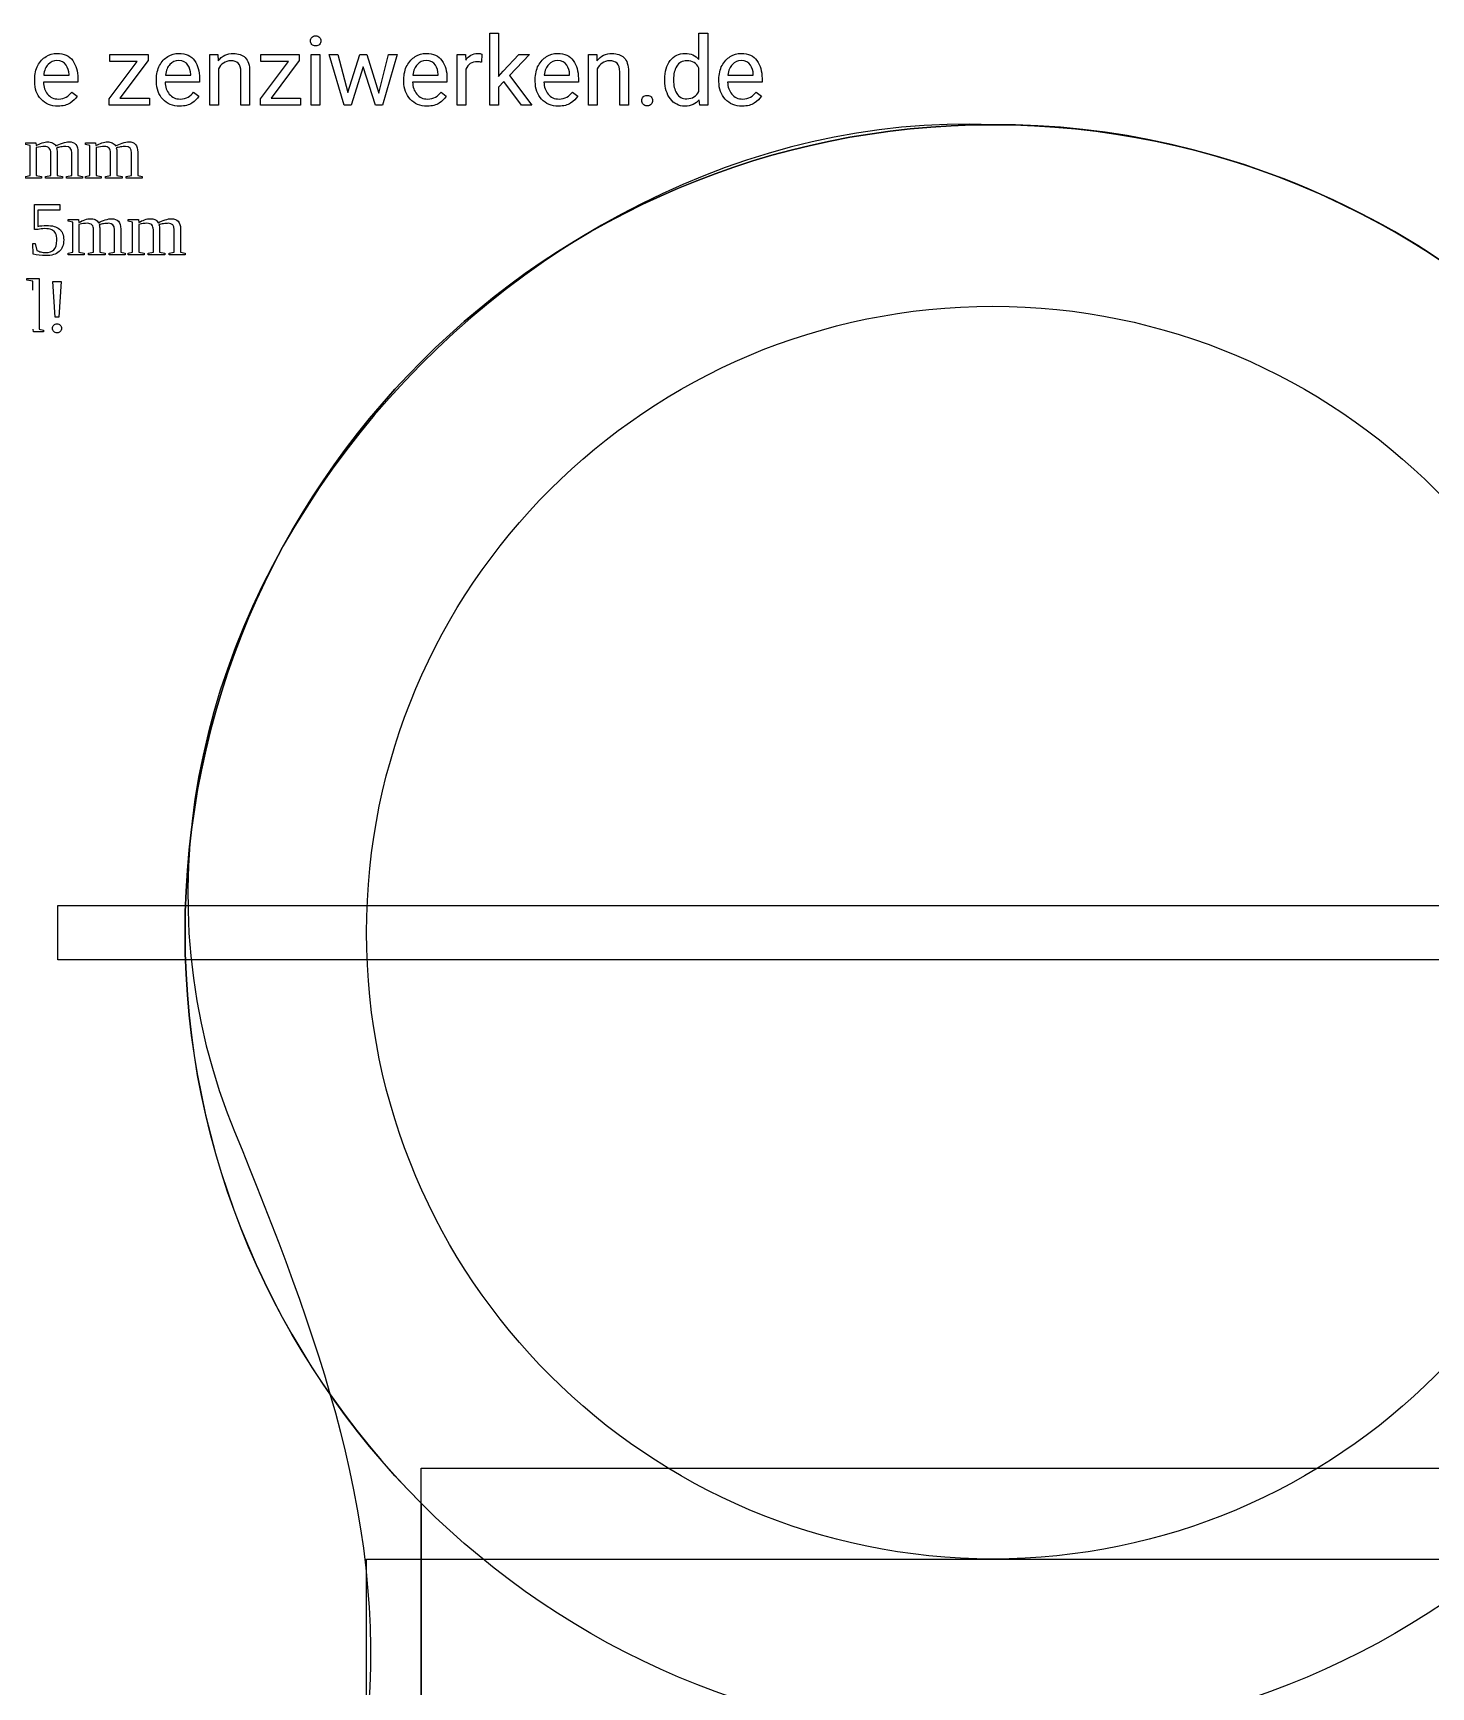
# Model space of a CAD drawing. Header units: millimetres. Extents: x -187 to 1672, y 34 to 1167.
# Drawn here: x -31.6 to 259.4, y 808.7 to 1153 of the extents above; entities that cross this region are included whole.
import ezdxf

# ---------------------------------------------------------------- set-up
doc = ezdxf.new("R2010")
doc.units = ezdxf.units.MM
doc.layers.get('0').update_dxf_attribs({"linetype": 'CONTINUOUS'})
for name, color, linetype in [('99_Backup', 7, 'CONTINUOUS'), ('backup_beer_A_shape', 7, 'CONTINUOUS'), ('backup_beer_A_shape_9er_copy', 7, 'CONTINUOUS'), ('beer_A_holes', 7, 'CONTINUOUS'), ('beer_A_shape_12er', 7, 'CONTINUOUS'), ('beer_A_shape_fucked', 7, 'CONTINUOUS'), ('nw', 7, 'CONTINUOUS'), ('tabs', 7, 'CONTINUOUS')]:
    doc.layers.add(name, color=color, linetype=linetype)

msp = doc.modelspace()

# ---------------------------------------------------------------- linework, layer by layer
at = {"color": 7}
for points in [[(26.13331, 1151.343641)], [(70.06106, 1137.962), (66.39552, 1142.868927), (65.25188, 1141.686182), (65.25188, 1137.962), (63.43377, 1137.962), (63.43377, 1152.976025), (65.25188, 1152.976025), (65.25188, 1143.905052), (66.21958, 1145.058473), (69.5039, 1148.538286), (71.71299, 1148.538286), (67.58804, 1144.129871), (72.19195, 1137.962)], [(-26.6797, 1147.248018)], [(-15.6831, 1147.042748), (-15.6831, 1148.538286), (-7.65803, 1148.538286), (-7.65803, 1147.257793), (-13.54243, 1139.447763), (-7.37456, 1139.447763), (-7.37456, 1137.962), (-15.7613, 1137.962), (-15.7613, 1139.291367), (-9.93554, 1147.042748)], [(-1.32399, 1147.248018)], [(9.52604, 1147.208919)], [(15.76229, 1147.042748), (15.76229, 1148.538286), (23.78736, 1148.538286), (23.78736, 1147.257793), (17.90296, 1139.447763), (24.07083, 1139.447763), (24.07083, 1137.962), (15.68409, 1137.962), (15.68409, 1139.291367), (21.50985, 1147.042748)], [(28.08826, 1148.538286), (28.08826, 1137.962), (26.27015, 1137.962), (26.27015, 1148.538286)], [(44.18728, 1148.538286), (41.11801, 1137.962), (39.65179, 1137.962), (37.08103, 1145.967525), (34.57869, 1137.962), (33.10271, 1137.962), (30.03343, 1148.538286), (31.84176, 1148.538286), (33.92379, 1140.640283), (36.38702, 1148.538286), (37.84346, 1148.538286), (40.3458, 1140.474112), (42.38872, 1148.538286)], [(50.18898, 1147.248018)], [(77.53876, 1147.248018)], [(88.38867, 1147.208919)], [(115.77759, 1147.248018)], [(95.08443, 1138.919926)]]:
    msp.add_lwpolyline(points, close=True, dxfattribs=at)
for points in [[(106.99981, 1147.482612), (106.99981, 1152.976025), (108.81792, 1152.976025), (108.81792, 1137.962), (107.15624, 1137.962)], [(6.94546, 1145.517886), (6.94546, 1137.962), (5.13713, 1137.962), (5.13713, 1148.538286), (6.84771, 1148.538286), (6.90641, 1147.218694)], [(58.45843, 1145.469012), (58.45843, 1137.962), (56.6501, 1137.962), (56.6501, 1148.538286), (58.40955, 1148.538286), (58.44865, 1147.326216)], [(60.87256, 1146.993874), (60.87279, 1146.993874)], [(61.76229, 1148.596934), (61.75229, 1146.915676)], [(85.80817, 1145.517886), (85.80817, 1137.962), (83.99984, 1137.962), (83.99984, 1148.538286), (85.71043, 1148.538286), (85.76903, 1147.218694)], [(-31.30316, 1142.878702), (-31.30316, 1143.289242)], [(-22.32994, 1143.55316), (-22.32994, 1142.741856), (-29.48506, 1142.741856)], [(-29.42641, 1144.217844), (-24.13827, 1144.217844), (-24.13827, 1144.35469)], [(-5.94745, 1142.878702), (-5.94745, 1143.289242)], [(3.02578, 1143.55316), (3.02578, 1142.741856), (-4.12934, 1142.741856)], [(-4.0707, 1144.217844), (1.21745, 1144.217844), (1.21745, 1144.35469)], [(13.45549, 1144.941176), (13.45549, 1137.962), (11.63739, 1137.962), (11.63739, 1144.911851)], [(45.56552, 1142.878702), (45.56552, 1143.289242)], [(54.53875, 1143.55316), (54.53875, 1142.741856), (47.38363, 1142.741856)], [(47.44227, 1144.217844), (52.73042, 1144.217844), (52.73042, 1144.35469)], [(72.9153, 1142.878702), (72.9153, 1143.289242)], [(81.88852, 1143.55316), (81.88852, 1142.741856), (74.7334, 1142.741856)], [(74.79205, 1144.217844), (80.08019, 1144.217844), (80.08019, 1144.35469)], [(92.31812, 1144.941176), (92.31812, 1137.962), (90.50002, 1137.962), (90.50002, 1144.911851)], [(99.88379, 1143.054648), (99.88379, 1143.338116)], [(101.70193, 1143.338116), (101.70193, 1143.132846)], [(106.99984, 1140.835778), (106.99984, 1145.703607)], [(111.15413, 1142.878702), (111.15413, 1143.289242)], [(120.12735, 1143.55316), (120.12735, 1142.741856), (112.97223, 1142.741856)], [(113.03088, 1144.217844), (118.31902, 1144.217844), (118.31902, 1144.35469)], [(-23.56156, 1140.679382), (-22.46678, 1139.809429)], [(1.79416, 1140.679382), (2.88893, 1139.809429)], [(53.30713, 1140.679382), (54.4019, 1139.809429)], [(80.6569, 1140.679382), (81.75168, 1139.809429)], [(118.89574, 1140.679382), (119.99051, 1139.809429)], [(107.15624, 1137.962), (107.06824, 1139.095872)]]:
    msp.add_lwpolyline(points, dxfattribs=at)
for points in [[(26.13331, 1151.343641), (26.13331, 1151.636884), (26.22128, 1151.884511), (26.39722, 1152.086522)], [(26.39722, 1150.620309), (26.22128, 1150.82232), (26.13331, 1151.063431), (26.13331, 1151.343641)], [(26.39722, 1152.086522), (26.579687, 1152.288533), (26.846863, 1152.389539), (27.19875, 1152.389539)], [(27.19875, 1150.327066), (26.846863, 1150.327066), (26.579687, 1150.424814), (26.39722, 1150.620309)], [(27.19875, 1152.389539), (27.54413, 1152.389539), (27.80805, 1152.288533), (27.99051, 1152.086522)], [(27.99051, 1150.620309), (27.80805, 1150.424814), (27.54413, 1150.327066), (27.19875, 1150.327066)], [(27.99051, 1152.086522), (28.17949, 1151.884511), (28.27398, 1151.636884), (28.27398, 1151.343641)], [(28.27398, 1151.343641), (28.27398, 1151.063431), (28.17949, 1150.82232), (27.99051, 1150.620309)], [(-30.64825, 1146.231443), (-30.20513, 1147.046006), (-29.63168, 1147.665074), (-28.9279, 1148.088647)], [(-28.9279, 1148.088647), (-28.224113, 1148.518736), (-27.474713, 1148.733781), (-26.6797, 1148.733781)], [(-26.6797, 1147.248018), (-27.39652, 1147.248018), (-28.002557, 1146.987358), (-28.49781, 1146.466037)], [(-26.6797, 1148.733781), (-25.167873, 1148.733781), (-24.066583, 1148.238527), (-23.37583, 1147.248018)], [(-24.75408, 1146.329191), (-25.112487, 1146.941742), (-25.75436, 1147.248018), (-26.6797, 1147.248018)], [(-23.37583, 1147.248018), (-22.67857, 1146.264026), (-22.32994, 1145.032407), (-22.32994, 1143.55316)], [(-5.29254, 1146.231443), (-4.84942, 1147.046006), (-4.275967, 1147.665074), (-3.57218, 1148.088647)], [(-3.57218, 1148.088647), (-2.8684, 1148.518736), (-2.119003, 1148.733781), (-1.32399, 1148.733781)], [(-1.32399, 1147.248018), (-2.040803, 1147.248018), (-2.646837, 1146.987358), (-3.14209, 1146.466037)], [(-1.32399, 1148.733781), (0.187837, 1148.733781), (1.289127, 1148.238527), (1.97988, 1147.248018)], [(0.60164, 1146.329191), (0.243233, 1146.941742), (-0.398643, 1147.248018), (-1.32399, 1147.248018)], [(1.97988, 1147.248018), (2.677147, 1146.264026), (3.02578, 1145.032407), (3.02578, 1143.55316)], [(6.90641, 1147.218694), (7.707937, 1148.228752), (8.76035, 1148.733781), (10.06365, 1148.733781)], [(7.99136, 1146.739731), (7.548233, 1146.426938), (7.1996, 1146.019657), (6.94546, 1145.517886)], [(9.52599, 1147.208919), (8.946023, 1147.208919), (8.43448, 1147.052523), (7.99136, 1146.739731)], [(11.09, 1146.681082), (10.731593, 1147.032973), (10.210273, 1147.208919), (9.52604, 1147.208919)], [(10.06365, 1148.733781), (11.099777, 1148.733781), (11.920857, 1148.443797), (12.52689, 1147.863828)], [(11.63739, 1144.911851), (11.63739, 1145.739447), (11.454927, 1146.329191), (11.09, 1146.681082)], [(12.52689, 1147.863828), (13.139443, 1147.283859), (13.448977, 1146.309641), (13.45549, 1144.941176)], [(46.22043, 1146.231443), (46.66355, 1147.046006), (47.237003, 1147.665074), (47.94079, 1148.088647)], [(47.94079, 1148.088647), (48.64457, 1148.518736), (49.393967, 1148.733781), (50.18898, 1148.733781)], [(50.18898, 1147.248018), (49.472167, 1147.248018), (48.866133, 1146.987358), (48.37088, 1146.466037)], [(50.18898, 1148.733781), (51.700807, 1148.733781), (52.802097, 1148.238527), (53.49285, 1147.248018)], [(52.11461, 1146.329191), (51.756203, 1146.941742), (51.114327, 1147.248018), (50.18898, 1147.248018)], [(53.49285, 1147.248018), (54.190117, 1146.264026), (54.53875, 1145.032407), (54.53875, 1143.55316)], [(58.44865, 1147.326216), (59.028617, 1148.264593), (59.865987, 1148.733781), (60.96076, 1148.733781)], [(60.87279, 1146.993874), (59.693303, 1146.993874), (58.888517, 1146.485587), (58.45843, 1145.469012)], [(61.75229, 1146.915676), (61.48511, 1146.967808), (61.191867, 1146.993874), (60.87256, 1146.993874)], [(60.96076, 1148.733781), (61.29962, 1148.733781), (61.566797, 1148.688165), (61.76229, 1148.596934)], [(73.57021, 1146.231443), (74.01333, 1147.046006), (74.58678, 1147.665074), (75.29056, 1148.088647)], [(75.29056, 1148.088647), (75.994347, 1148.518736), (76.743747, 1148.733781), (77.53876, 1148.733781)], [(77.53876, 1147.248018), (76.82194, 1147.248018), (76.215903, 1146.987358), (75.72065, 1146.466037)], [(77.53876, 1148.733781), (79.050587, 1148.733781), (80.151877, 1148.238527), (80.84263, 1147.248018)], [(79.46438, 1146.329191), (79.105973, 1146.941742), (78.4641, 1147.248018), (77.53876, 1147.248018)], [(80.84263, 1147.248018), (81.53989, 1146.264026), (81.88852, 1145.032407), (81.88852, 1143.55316)], [(85.76903, 1147.218694), (86.570563, 1148.228752), (87.62298, 1148.733781), (88.92628, 1148.733781)], [(86.85407, 1146.739731), (86.41095, 1146.426938), (86.062317, 1146.019657), (85.80817, 1145.517886)], [(88.38871, 1147.208919), (87.808743, 1147.208919), (87.297197, 1147.052523), (86.85407, 1146.739731)], [(89.95263, 1146.681082), (89.594223, 1147.032973), (89.072903, 1147.208919), (88.38867, 1147.208919)], [(88.92628, 1148.733781), (89.962407, 1148.733781), (90.783487, 1148.443797), (91.38952, 1147.863828)], [(90.50002, 1144.911851), (90.50002, 1145.739447), (90.317557, 1146.329191), (89.95263, 1146.681082)], [(91.38952, 1147.863828), (92.002073, 1147.283859), (92.311607, 1146.309641), (92.31812, 1144.941176)], [(99.88379, 1143.338116), (99.88379, 1144.954209), (100.265007, 1146.257509), (101.02744, 1147.248018)], [(101.02744, 1147.248018), (101.796387, 1148.238527), (102.809703, 1148.733781), (104.06739, 1148.733781)], [(104.51706, 1147.208919), (103.533067, 1147.208919), (102.81625, 1146.824445), (102.36661, 1146.055498)], [(104.06739, 1148.733781), (105.312043, 1148.733781), (106.289517, 1148.316725), (106.99981, 1147.482612)], [(106.99984, 1145.703607), (106.458973, 1146.707148), (105.63138, 1147.208919), (104.51706, 1147.208919)], [(111.80904, 1146.231443), (112.25216, 1147.046006), (112.82561, 1147.665074), (113.52939, 1148.088647)], [(113.52939, 1148.088647), (114.233177, 1148.518736), (114.982577, 1148.733781), (115.77759, 1148.733781)], [(115.77759, 1147.248018), (115.060777, 1147.248018), (114.45474, 1146.987358), (113.95948, 1146.466037)], [(115.77759, 1148.733781), (117.289417, 1148.733781), (118.390707, 1148.238527), (119.08146, 1147.248018)], [(117.70322, 1146.329191), (117.344807, 1146.941742), (116.70293, 1147.248018), (115.77759, 1147.248018)], [(119.08146, 1147.248018), (119.77872, 1146.264026), (120.12735, 1145.032407), (120.12735, 1143.55316)], [(-31.30316, 1143.289242), (-31.30316, 1144.442663), (-31.084857, 1145.423397), (-30.64825, 1146.231443)], [(-28.49781, 1146.466037), (-28.993063, 1145.944717), (-29.302597, 1145.195319), (-29.42641, 1144.217844)], [(-24.13827, 1144.35469), (-24.18387, 1145.058473), (-24.38914, 1145.71664), (-24.75408, 1146.329191)], [(-5.94745, 1143.289242), (-5.94745, 1144.442663), (-5.729147, 1145.423397), (-5.29254, 1146.231443)], [(-3.14209, 1146.466037), (-3.63735, 1145.944717), (-3.946887, 1145.195319), (-4.0707, 1144.217844)], [(1.21745, 1144.35469), (1.17185, 1145.058473), (0.96658, 1145.71664), (0.60164, 1146.329191)], [(45.56552, 1143.289242), (45.56552, 1144.442663), (45.783823, 1145.423397), (46.22043, 1146.231443)], [(48.37088, 1146.466037), (47.87562, 1145.944717), (47.566083, 1145.195319), (47.44227, 1144.217844)], [(52.73042, 1144.35469), (52.68482, 1145.058473), (52.47955, 1145.71664), (52.11461, 1146.329191)], [(72.9153, 1143.289242), (72.9153, 1144.442663), (73.133603, 1145.423397), (73.57021, 1146.231443)], [(75.72065, 1146.466037), (75.225397, 1145.944717), (74.915863, 1145.195319), (74.79205, 1144.217844)], [(80.08019, 1144.35469), (80.03459, 1145.058473), (79.82932, 1145.71664), (79.46438, 1146.329191)], [(101.04699, 1139.271817), (100.284557, 1140.275359), (99.896823, 1141.536302), (99.88379, 1143.054648)], [(102.36661, 1146.055498), (101.92349, 1145.293067), (101.70193, 1144.387273), (101.70193, 1143.338116)], [(101.70193, 1143.132846), (101.70193, 1142.083689), (101.92349, 1141.181153), (102.36661, 1140.425238)], [(111.15413, 1143.289242), (111.15413, 1144.442663), (111.372433, 1145.423397), (111.80904, 1146.231443)], [(113.95948, 1146.466037), (113.464227, 1145.944717), (113.154693, 1145.195319), (113.03088, 1144.217844)], [(118.31902, 1144.35469), (118.27342, 1145.058473), (118.068153, 1145.71664), (117.70322, 1146.329191)], [(-29.98357, 1139.203394), (-30.863297, 1140.16132), (-31.30316, 1141.386423), (-31.30316, 1142.878702)], [(-29.48506, 1142.741856), (-29.458993, 1141.770896), (-29.172267, 1140.9433), (-28.62488, 1140.259068)], [(-28.62488, 1140.259068), (-28.070973, 1139.581351), (-27.3118, 1139.242493), (-26.34736, 1139.242493)], [(-26.34736, 1139.242493), (-25.70874, 1139.242493), (-25.16787, 1139.372823), (-24.72475, 1139.633483)], [(-24.72475, 1139.633483), (-24.28163, 1139.894143), (-23.8939, 1140.242776), (-23.56156, 1140.679382)], [(-22.46678, 1139.809429), (-22.812153, 1139.288109), (-23.300893, 1138.815662), (-23.933, 1138.392089)], [(-4.62786, 1139.203394), (-5.507587, 1140.16132), (-5.94745, 1141.386423), (-5.94745, 1142.878702)], [(-4.12934, 1142.741856), (-4.103273, 1141.770896), (-3.81655, 1140.9433), (-3.26917, 1140.259068)], [(-3.26917, 1140.259068), (-2.715263, 1139.581351), (-1.95609, 1139.242493), (-0.99165, 1139.242493)], [(-0.99165, 1139.242493), (-0.35303, 1139.242493), (0.18784, 1139.372823), (0.63096, 1139.633483)], [(0.63096, 1139.633483), (1.074087, 1139.894143), (1.46182, 1140.242776), (1.79416, 1140.679382)], [(2.88893, 1139.809429), (2.543557, 1139.288109), (2.05482, 1138.815662), (1.42272, 1138.392089)], [(46.88511, 1139.203394), (46.005383, 1140.16132), (45.56552, 1141.386423), (45.56552, 1142.878702)], [(47.38363, 1142.741856), (47.409697, 1141.770896), (47.69642, 1140.9433), (48.2438, 1140.259068)], [(48.2438, 1140.259068), (48.797707, 1139.581351), (49.55688, 1139.242493), (50.52132, 1139.242493)], [(50.52132, 1139.242493), (51.15994, 1139.242493), (51.70081, 1139.372823), (52.14393, 1139.633483)], [(52.14393, 1139.633483), (52.587057, 1139.894143), (52.97479, 1140.242776), (53.30713, 1140.679382)], [(54.4019, 1139.809429), (54.056527, 1139.288109), (53.56779, 1138.815662), (52.93569, 1138.392089)], [(74.23489, 1139.203394), (73.355163, 1140.16132), (72.9153, 1141.386423), (72.9153, 1142.878702)], [(74.7334, 1142.741856), (74.759467, 1141.770896), (75.046193, 1140.9433), (75.59358, 1140.259068)], [(75.59358, 1140.259068), (76.147487, 1139.581351), (76.90666, 1139.242493), (77.8711, 1139.242493)], [(77.8711, 1139.242493), (78.50972, 1139.242493), (79.05059, 1139.372823), (79.49371, 1139.633483)], [(79.49371, 1139.633483), (79.93683, 1139.894143), (80.32456, 1140.242776), (80.6569, 1140.679382)], [(81.75168, 1139.809429), (81.406307, 1139.288109), (80.917567, 1138.815662), (80.28546, 1138.392089)], [(95.08443, 1138.919926), (95.08443, 1139.226202), (95.17892, 1139.483604), (95.3679, 1139.692132)], [(95.3679, 1139.692132), (95.5634, 1139.907176), (95.84361, 1140.014699), (96.20853, 1140.014699)], [(96.20853, 1140.014699), (96.573457, 1140.014699), (96.85041, 1139.907176), (97.03939, 1139.692132)], [(97.03939, 1139.692132), (97.234883, 1139.483604), (97.33263, 1139.226202), (97.33263, 1138.919926)], [(102.36661, 1140.425238), (102.80973, 1139.67584), (103.52003, 1139.301142), (104.49751, 1139.301142)], [(104.49751, 1139.301142), (105.61835, 1139.301142), (106.45246, 1139.812687), (106.99984, 1140.835778)], [(112.47372, 1139.203394), (111.593993, 1140.16132), (111.15413, 1141.386423), (111.15413, 1142.878702)], [(112.97223, 1142.741856), (112.998297, 1141.770896), (113.285023, 1140.9433), (113.83241, 1140.259068)], [(113.83241, 1140.259068), (114.386317, 1139.581351), (115.14549, 1139.242493), (116.10993, 1139.242493)], [(116.10993, 1139.242493), (116.74855, 1139.242493), (117.28942, 1139.372823), (117.73254, 1139.633483)], [(117.73254, 1139.633483), (118.17566, 1139.894143), (118.563393, 1140.242776), (118.89574, 1140.679382)], [(119.99051, 1139.809429), (119.645137, 1139.288109), (119.156397, 1138.815662), (118.52429, 1138.392089)], [(-26.44511, 1137.766505), (-27.917837, 1137.766505), (-29.097323, 1138.245468), (-29.98357, 1139.203394)], [(-23.933, 1138.392089), (-24.5651, 1137.975033), (-25.40247, 1137.766505), (-26.44511, 1137.766505)], [(-1.0894, 1137.766505), (-2.562127, 1137.766505), (-3.741613, 1138.245468), (-4.62786, 1139.203394)], [(1.42272, 1138.392089), (0.79062, 1137.975033), (-0.046753, 1137.766505), (-1.0894, 1137.766505)], [(50.42357, 1137.766505), (48.950843, 1137.766505), (47.771357, 1138.245468), (46.88511, 1139.203394)], [(52.93569, 1138.392089), (52.30359, 1137.975033), (51.466217, 1137.766505), (50.42357, 1137.766505)], [(77.77335, 1137.766505), (76.300623, 1137.766505), (75.121137, 1138.245468), (74.23489, 1139.203394)], [(80.28546, 1138.392089), (79.65336, 1137.975033), (78.81599, 1137.766505), (77.77335, 1137.766505)], [(95.3679, 1138.157495), (95.17892, 1138.366023), (95.08443, 1138.620167), (95.08443, 1138.919926)], [(96.20853, 1137.844703), (95.84361, 1137.844703), (95.5634, 1137.948967), (95.3679, 1138.157495)], [(97.03939, 1138.157495), (96.85041, 1137.948967), (96.573457, 1137.844703), (96.20853, 1137.844703)], [(97.33263, 1138.919926), (97.33263, 1138.620167), (97.234883, 1138.366023), (97.03939, 1138.157495)], [(104.04784, 1137.766505), (102.8097, 1137.766505), (101.809417, 1138.268276), (101.04699, 1139.271817)], [(107.06824, 1139.095872), (106.344907, 1138.209627), (105.338107, 1137.766505), (104.04784, 1137.766505)], [(116.01218, 1137.766505), (114.539453, 1137.766505), (113.359967, 1138.245468), (112.47372, 1139.203394)], [(118.52429, 1138.392089), (117.89219, 1137.975033), (117.05482, 1137.766505), (116.01218, 1137.766505)]]:
    msp.add_open_spline(points, degree=3, dxfattribs=at)
at = {"layer": '99_Backup', "color": 7}
for points in [[(0, 965.71104)], [(37.795275, 965.71103)], [(37.795277, 835.31733), (895.748037, 835.31733), (895.748037, 759.726777), (37.795277, 759.726777)]]:
    msp.add_lwpolyline(points, close=True, dxfattribs=at)
for points in [[(0, 965.71104), (0, 1058.709635), (75.355256, 1133.9), (168.18897, 1133.9)], [(168.18897, 1133.9), (261.02269, 1133.9), (336.37794, 1058.544745), (336.37794, 965.71104)], [(37.795275, 965.71103), (37.795275, 1037.811075), (96.216765, 1096.104725), (168.18897, 1096.104725)], [(168.18897, 1096.104725), (240.16118, 1096.104725), (298.58267, 1037.683235), (298.58267, 965.71103)], [(168.18897, 797.52206), (75.355256, 797.52206), (0, 872.87732), (0, 965.71104)], [(168.18897, 835.31733), (96.216765, 835.31733), (37.795275, 893.73882), (37.795275, 965.71103)], [(336.37794, 965.71104), (336.37794, 872.87732), (261.02269, 797.52206), (168.18897, 797.52206)], [(298.58267, 965.71103), (298.58267, 893.73882), (240.16118, 835.31733), (168.18897, 835.31733)]]:
    msp.add_open_spline(points, degree=3, dxfattribs=at)
at = {"layer": 'backup_beer_A_shape', "color": 7}
msp.add_lwpolyline([(0, 965.71104)], close=True, dxfattribs=at)
for points in [[(0, 965.71104), (0, 1058.709635), (75.355256, 1133.9), (168.18897, 1133.9)], [(168.18897, 1133.9), (261.02269, 1133.9), (336.37794, 1058.544745), (336.37794, 965.71104)], [(168.18897, 797.52206), (75.355256, 797.52206), (0, 872.87732), (0, 965.71104)], [(336.37794, 965.71104), (336.37794, 872.87732), (261.02269, 797.52206), (168.18897, 797.52206)]]:
    msp.add_open_spline(points, degree=3, dxfattribs=at)
at = {"layer": 'backup_beer_A_shape_9er_copy', "color": 7}
for points in [[(0, 965.71104)], [(49.133839, 854.21497), (1182.992139, 854.21497), (1182.992139, 740.82914), (49.133839, 740.82914)]]:
    msp.add_lwpolyline(points, close=True, dxfattribs=at)
for points in [[(0, 965.71104), (0, 1058.709635), (75.355256, 1133.9), (168.18897, 1133.9)], [(168.18897, 1133.9), (261.02269, 1133.9), (336.37794, 1058.544745), (336.37794, 965.71104)], [(168.18897, 797.52206), (75.355256, 797.52206), (0, 872.87732), (0, 965.71104)], [(336.37794, 965.71104), (336.37794, 872.87732), (261.02269, 797.52206), (168.18897, 797.52206)]]:
    msp.add_open_spline(points, degree=3, dxfattribs=at)
at = {"layer": 'beer_A_holes', "color": 7}
msp.add_lwpolyline([(37.795275, 965.71104)], close=True, dxfattribs=at)
for points in [[(37.795275, 965.71104), (37.795275, 1037.81108), (96.216775, 1096.104725), (168.18897, 1096.104725)], [(168.18897, 1096.104725), (240.16117, 1096.104725), (298.58267, 1037.68324), (298.58267, 965.71104)], [(168.18897, 835.31734), (96.216775, 835.31734), (37.795275, 893.73883), (37.795275, 965.71104)], [(298.58267, 965.71104), (298.58267, 893.73883), (240.16117, 835.31734), (168.18897, 835.31734)]]:
    msp.add_open_spline(points, degree=3, dxfattribs=at)
at = {"layer": 'beer_A_shape_12er', "color": 7}
msp.add_lwpolyline([(168.18945, 1133.9)], close=True, dxfattribs=at)
msp.add_lwpolyline([(49.134764, 846.9586), (49.134764, 785.94289)], dxfattribs=at)
for points in [[(168.18945, 1133.9), (75.355828, 1133.9), (0, 1058.709053), (0, 965.71055)], [(317.46093, 1043.13633), (289.42587, 1097.034221), (233.10038, 1133.9), (168.18945, 1133.9)], [(0, 965.71055), (0, 919.3702), (18.780106, 877.3896), (49.134764, 846.9586)]]:
    msp.add_open_spline(points, degree=3, dxfattribs=at)
at = {"layer": 'beer_A_shape_fucked', "color": 7}
msp.add_lwpolyline([(168.18945, 1133.9)], close=True, dxfattribs=at)
for points in [[(168.18945, 1133.9), (66.232931, 1138.148579), (-28.203965, 1027.12197), (8.774091, 928.18596)], [(298.85259, 1071.396174), (267.60404, 1110.49933), (218.29653, 1134.272607), (168.18945, 1133.9)], [(8.774091, 928.18596), (25.320396, 887.25223), (42.620187, 845.25274), (37.794922, 800.27123)]]:
    msp.add_open_spline(points, degree=3, dxfattribs=at)
at = {"layer": 'nw', "color": 7}
for points in [[(-30.97239, 1129.149999), (-30.97239, 1123.345312), (-29.87082, 1123.149999), (-29.87082, 1122.798437), (-33.19895, 1122.798437), (-33.19895, 1123.149999), (-32.26926, 1123.345312), (-32.26926, 1129.595312), (-33.19897, 1129.790624), (-33.19897, 1130.142187), (-31.05053, 1130.142187), (-30.98801, 1129.548437)], [(-18.52707, 1129.149999), (-18.52707, 1123.345312), (-17.42551, 1123.149999), (-17.42551, 1122.798437), (-20.75364, 1122.798437), (-20.75364, 1123.149999), (-19.82395, 1123.345312), (-19.82395, 1129.595312), (-20.75366, 1129.790624), (-20.75366, 1130.142187), (-18.60522, 1130.142187), (-18.5427, 1129.548437)], [(-26.63645, 1128.173437), (-26.63645, 1123.345313), (-25.53489, 1123.15), (-25.53489, 1122.798438), (-29.01926, 1122.798438), (-29.01926, 1123.15), (-27.93332, 1123.345313), (-27.93332, 1128.032812)], [(-22.28489, 1128.173437), (-22.28489, 1123.345312), (-21.33957, 1123.149999), (-21.33957, 1122.798437), (-24.67551, 1122.798437), (-24.67551, 1123.149999), (-23.58176, 1123.345312), (-23.58176, 1128.032812)], [(-14.19114, 1128.173437), (-14.19114, 1123.345313), (-13.08957, 1123.15), (-13.08957, 1122.798438), (-16.57395, 1122.798438), (-16.57395, 1123.15), (-15.48801, 1123.345313), (-15.48801, 1128.032812)], [(-9.83957, 1128.173437), (-9.83957, 1123.345312), (-8.89426, 1123.149999), (-8.89426, 1122.798437), (-12.2302, 1122.798437), (-12.2302, 1123.149999), (-11.13645, 1123.345312), (-11.13645, 1128.032812)], [(-30.60909, 1112.079687), (-31.35909, 1112.079687), (-31.35909, 1117.274999), (-26.04659, 1117.274999), (-26.04659, 1116.079687), (-30.656, 1116.079687), (-30.656, 1112.735937)], [(-22.07788, 1113.149997), (-22.07788, 1107.34531), (-20.97631, 1107.149997), (-20.97631, 1106.798435), (-24.30444, 1106.798435), (-24.30444, 1107.149997), (-23.37475, 1107.34531), (-23.37475, 1113.59531), (-24.30444, 1113.790622), (-24.30444, 1114.142187), (-22.156, 1114.142187), (-22.0935, 1113.548437)], [(-17.74194, 1112.173435), (-17.74194, 1107.34531), (-16.64038, 1107.149997), (-16.64038, 1106.798435), (-20.12475, 1106.798435), (-20.12475, 1107.149997), (-19.03881, 1107.34531), (-19.03881, 1112.03281)], [(-13.39038, 1112.173437), (-13.39038, 1107.345312), (-12.44506, 1107.149999), (-12.44506, 1106.798437), (-15.781, 1106.798437), (-15.781, 1107.149999), (-14.68725, 1107.345312), (-14.68725, 1112.032812)], [(-9.63256, 1113.149997), (-9.63256, 1107.34531), (-8.531, 1107.149997), (-8.531, 1106.798435), (-11.85913, 1106.798435), (-11.85913, 1107.149997), (-10.92944, 1107.34531), (-10.92944, 1113.59531), (-11.85913, 1113.790622), (-11.85913, 1114.142185), (-9.71069, 1114.142185), (-9.64819, 1113.548437)], [(-5.29663, 1112.173435), (-5.29663, 1107.34531), (-4.19506, 1107.149997), (-4.19506, 1106.798435), (-7.67944, 1106.798435), (-7.67944, 1107.149997), (-6.5935, 1107.34531), (-6.5935, 1112.03281)], [(-0.94506, 1112.173437), (-0.94506, 1107.345312), (0.00025, 1107.149999), (0.00025, 1106.798437), (-3.33569, 1106.798437), (-3.33569, 1107.149999), (-2.24194, 1107.345312), (-2.24194, 1112.032812)], [(-31.62475, 1106.978124), (-31.71065, 1109.181249), (-31.19502, 1109.181249), (-30.84346, 1107.712499)], [(-31.69509, 1099.454687), (-31.69509, 1101.360937), (-32.92947, 1101.548437), (-32.92947, 1101.899999), (-30.39822, 1101.899999), (-30.39822, 1091.345312), (-29.49197, 1091.149999), (-29.49197, 1090.798437), (-31.55447, 1090.798437), (-31.64819, 1091.345312)]]:
    msp.add_lwpolyline(points, dxfattribs=at)
for points in [[(-28.85131, 1112.923437)], [(-27.49194, 1101.274999), (-25.78881, 1101.274999), (-26.27319, 1093.837499), (-27.00756, 1093.837499)], [(-25.69506, 1091.517187)]]:
    msp.add_lwpolyline(points, close=True, dxfattribs=at)
for points in [[(-30.98801, 1129.548437), (-30.597383, 1129.772395), (-30.18332, 1129.959895), (-29.74582, 1130.110937)], [(-29.26145, 1129.376562), (-29.719783, 1129.376562), (-30.290097, 1129.301041), (-30.97239, 1129.149999)], [(-29.74582, 1130.110937), (-29.30832, 1130.261978), (-28.922903, 1130.337499), (-28.58957, 1130.337499)], [(-28.26926, 1129.024999), (-28.488013, 1129.259374), (-28.818743, 1129.376562), (-29.26145, 1129.376562)], [(-28.58957, 1130.337499), (-28.230197, 1130.337499), (-27.89947, 1130.269791), (-27.59739, 1130.134374)], [(-27.59739, 1130.134374), (-27.290097, 1129.998957), (-27.06093, 1129.782812), (-26.90989, 1129.485937)], [(-26.90989, 1129.485937), (-26.508843, 1129.709895), (-26.040093, 1129.907812), (-25.50364, 1130.079687)], [(-25.84739, 1129.275), (-26.02447, 1129.248958), (-26.196343, 1129.217708), (-26.36301, 1129.18125)], [(-25.30832, 1129.345312), (-25.485407, 1129.324478), (-25.665097, 1129.301041), (-25.84739, 1129.275)], [(-25.50364, 1130.079687), (-24.961973, 1130.251562), (-24.514057, 1130.337499), (-24.15989, 1130.337499)], [(-24.83176, 1129.376562), (-24.96718, 1129.376562), (-25.126033, 1129.366145), (-25.30832, 1129.345312)], [(-23.58176, 1128.032812), (-23.58176, 1128.928645), (-23.998427, 1129.376562), (-24.83176, 1129.376562)], [(-24.15989, 1130.337499), (-22.90989, 1130.337499), (-22.28489, 1129.616145), (-22.28489, 1128.173437)], [(-18.5427, 1129.548437), (-18.152073, 1129.772395), (-17.73801, 1129.959895), (-17.30051, 1130.110937)], [(-16.81614, 1129.376562), (-17.274473, 1129.376562), (-17.844783, 1129.301041), (-18.52707, 1129.149999)], [(-17.30051, 1130.110937), (-16.86301, 1130.261978), (-16.477593, 1130.337499), (-16.14426, 1130.337499)], [(-15.82395, 1129.024999), (-16.042697, 1129.259374), (-16.373427, 1129.376562), (-16.81614, 1129.376562)], [(-16.14426, 1130.337499), (-15.784887, 1130.337499), (-15.454157, 1130.269791), (-15.15207, 1130.134374)], [(-15.15207, 1130.134374), (-14.844783, 1129.998957), (-14.615617, 1129.782812), (-14.46457, 1129.485937)], [(-14.46457, 1129.485937), (-14.06353, 1129.709895), (-13.59478, 1129.907812), (-13.05832, 1130.079687)], [(-13.40207, 1129.275), (-13.579157, 1129.248958), (-13.751033, 1129.217708), (-13.9177, 1129.18125)], [(-12.86301, 1129.345312), (-13.040097, 1129.324478), (-13.219783, 1129.301041), (-13.40207, 1129.275)], [(-13.05832, 1130.079687), (-12.516653, 1130.251562), (-12.068737, 1130.337499), (-11.71457, 1130.337499)], [(-12.38645, 1129.376562), (-12.521863, 1129.376562), (-12.680717, 1129.366145), (-12.86301, 1129.345312)], [(-11.13645, 1128.032812), (-11.13645, 1128.928645), (-11.553117, 1129.376562), (-12.38645, 1129.376562)], [(-11.71457, 1130.337499), (-10.46457, 1130.337499), (-9.83957, 1129.616145), (-9.83957, 1128.173437)], [(-27.93332, 1128.032812), (-27.93332, 1128.465103), (-28.0453, 1128.795832), (-28.26926, 1129.024999)], [(-26.36301, 1129.18125), (-26.52447, 1129.15), (-26.659887, 1129.123958), (-26.76926, 1129.103125)], [(-26.76926, 1129.103125), (-26.68072, 1128.821875), (-26.63645, 1128.511979), (-26.63645, 1128.173437)], [(-15.48801, 1128.032812), (-15.48801, 1128.465103), (-15.59999, 1128.795832), (-15.82395, 1129.024999)], [(-13.9177, 1129.18125), (-14.07916, 1129.15), (-14.214577, 1129.123958), (-14.32395, 1129.103125)], [(-14.32395, 1129.103125), (-14.23541, 1128.821875), (-14.19114, 1128.511979), (-14.19114, 1128.173437)], [(-30.656, 1112.735937), (-30.0935, 1112.860937), (-29.491937, 1112.923437), (-28.85131, 1112.923437)], [(-29.21846, 1112.267187), (-29.69242, 1112.267187), (-30.155963, 1112.204687), (-30.60909, 1112.079687)], [(-27.74971, 1112.032812), (-28.114297, 1112.189062), (-28.60388, 1112.267187), (-29.21846, 1112.267187)], [(-28.85131, 1112.923437), (-27.642977, 1112.923437), (-26.74454, 1112.676041), (-26.156, 1112.181249)], [(-26.156, 1112.181249), (-25.562253, 1111.686458), (-25.26538, 1110.931249), (-25.26538, 1109.915624)], [(-22.0935, 1113.548437), (-21.702873, 1113.772395), (-21.28881, 1113.959895), (-20.85131, 1114.110937)], [(-20.36694, 1113.37656), (-20.825273, 1113.37656), (-21.395587, 1113.301039), (-22.07788, 1113.149997)], [(-20.85131, 1114.110937), (-20.41381, 1114.261978), (-20.028393, 1114.337499), (-19.69506, 1114.337499)], [(-19.37475, 1113.024997), (-19.593503, 1113.259372), (-19.924233, 1113.37656), (-20.36694, 1113.37656)], [(-19.69506, 1114.337499), (-19.335687, 1114.337499), (-19.00496, 1114.269791), (-18.70288, 1114.134374)], [(-19.03881, 1112.03281), (-19.03881, 1112.465101), (-19.15079, 1112.79583), (-19.37475, 1113.024997)], [(-18.70288, 1114.134374), (-18.395587, 1113.998957), (-18.16642, 1113.782812), (-18.01538, 1113.485937)], [(-18.01538, 1113.485937), (-17.614333, 1113.709895), (-17.145583, 1113.907812), (-16.60913, 1114.079687)], [(-17.4685, 1113.181252), (-17.62996, 1113.150005), (-17.765377, 1113.123962), (-17.87475, 1113.103122)], [(-17.87475, 1113.103122), (-17.78621, 1112.821872), (-17.74194, 1112.511976), (-17.74194, 1112.173435)], [(-16.95288, 1113.275002), (-17.12996, 1113.248962), (-17.301833, 1113.217712), (-17.4685, 1113.181252)], [(-16.41381, 1113.345312), (-16.590897, 1113.324479), (-16.770587, 1113.301042), (-16.95288, 1113.275002)], [(-16.60913, 1114.079687), (-16.067463, 1114.251562), (-15.619547, 1114.337499), (-15.26538, 1114.337499)], [(-15.93725, 1113.376562), (-16.07267, 1113.376562), (-16.231523, 1113.366145), (-16.41381, 1113.345312)], [(-14.68725, 1112.032812), (-14.68725, 1112.928645), (-15.103917, 1113.376562), (-15.93725, 1113.376562)], [(-15.26538, 1114.337499), (-14.01538, 1114.337499), (-13.39038, 1113.616145), (-13.39038, 1112.173437)], [(-9.64819, 1113.548437), (-9.257563, 1113.772395), (-8.8435, 1113.959895), (-8.406, 1114.110937)], [(-7.92163, 1113.37656), (-8.379963, 1113.37656), (-8.950273, 1113.301039), (-9.63256, 1113.149997)], [(-8.406, 1114.110937), (-7.9685, 1114.261978), (-7.583083, 1114.337499), (-7.24975, 1114.337499)], [(-6.92944, 1113.024997), (-7.148187, 1113.259372), (-7.478917, 1113.37656), (-7.92163, 1113.37656)], [(-7.24975, 1114.337499), (-6.890377, 1114.337499), (-6.559647, 1114.269791), (-6.25756, 1114.134374)], [(-6.5935, 1112.03281), (-6.5935, 1112.465101), (-6.70548, 1112.79583), (-6.92944, 1113.024997)], [(-6.25756, 1114.134374), (-5.950273, 1113.998957), (-5.721107, 1113.782812), (-5.57006, 1113.485937)], [(-5.57006, 1113.485937), (-5.16902, 1113.709895), (-4.70027, 1113.907812), (-4.16381, 1114.079687)], [(-5.02319, 1113.181252), (-5.18465, 1113.150005), (-5.320067, 1113.123962), (-5.42944, 1113.103122)], [(-5.42944, 1113.103122), (-5.3409, 1112.821872), (-5.29663, 1112.511976), (-5.29663, 1112.173435)], [(-4.50756, 1113.275002), (-4.684647, 1113.248962), (-4.856523, 1113.217712), (-5.02319, 1113.181252)], [(-3.9685, 1113.345312), (-4.145587, 1113.324479), (-4.325273, 1113.301042), (-4.50756, 1113.275002)], [(-4.16381, 1114.079687), (-3.622143, 1114.251562), (-3.174227, 1114.337499), (-2.82006, 1114.337499)], [(-3.49194, 1113.376562), (-3.627353, 1113.376562), (-3.786207, 1113.366145), (-3.9685, 1113.345312)], [(-2.24194, 1112.032812), (-2.24194, 1112.928645), (-2.658607, 1113.376562), (-3.49194, 1113.376562)], [(-2.82006, 1114.337499), (-1.57006, 1114.337499), (-0.94506, 1113.616145), (-0.94506, 1112.173437)], [(-26.95284, 1111.298437), (-27.119507, 1111.63177), (-27.38513, 1111.876562), (-27.74971, 1112.032812)], [(-27.28877, 1107.868749), (-26.89815, 1108.259374), (-26.70284, 1108.915624), (-26.70284, 1109.837499)], [(-26.70284, 1109.837499), (-26.70284, 1110.483332), (-26.786173, 1110.970312), (-26.95284, 1111.298437)], [(-25.26538, 1109.915624), (-25.26538, 1108.863541), (-25.58569, 1108.053645), (-26.22631, 1107.485937)], [(-28.97631, 1106.642187), (-29.965897, 1106.642187), (-30.84871, 1106.754166), (-31.62475, 1106.978124)], [(-30.84346, 1107.712499), (-30.614293, 1107.587499), (-30.340857, 1107.485937), (-30.02315, 1107.407812)], [(-30.02315, 1107.407812), (-29.70023, 1107.329687), (-29.392937, 1107.290624), (-29.10127, 1107.290624)], [(-29.10127, 1107.290624), (-28.278357, 1107.290624), (-27.67419, 1107.483332), (-27.28877, 1107.868749)], [(-26.22631, 1107.485937), (-26.866937, 1106.923437), (-27.783603, 1106.642187), (-28.97631, 1106.642187)], [(-27.58569, 1091.517187), (-27.58569, 1091.782812), (-27.494543, 1092.00677), (-27.31225, 1092.189062)], [(-27.32006, 1090.853124), (-27.497147, 1091.040624), (-27.58569, 1091.261978), (-27.58569, 1091.517187)], [(-27.31225, 1092.189062), (-27.129957, 1092.371353), (-26.906, 1092.462499), (-26.64038, 1092.462499)], [(-26.64038, 1092.462499), (-26.374753, 1092.462499), (-26.150793, 1092.371353), (-25.9685, 1092.189062)], [(-25.9685, 1092.189062), (-25.786207, 1092.00677), (-25.69506, 1091.782812), (-25.69506, 1091.517187)], [(-25.69506, 1091.517187), (-25.69506, 1091.261978), (-25.786207, 1091.040624), (-25.9685, 1090.853124)], [(-26.64038, 1090.571874), (-26.911213, 1090.571874), (-27.137773, 1090.665624), (-27.32006, 1090.853124)], [(-25.9685, 1090.853124), (-26.145587, 1090.665624), (-26.369547, 1090.571874), (-26.64038, 1090.571874)]]:
    msp.add_open_spline(points, degree=3, dxfattribs=at)
at = {"layer": 'tabs', "color": 7}
msp.add_lwpolyline([(-26.456669, 971.38032), (1313.235831, 971.38032), (1313.235831, 960.041738), (-26.456669, 960.041738)], close=True, dxfattribs=at)

doc.saveas('drawing.dxf')
